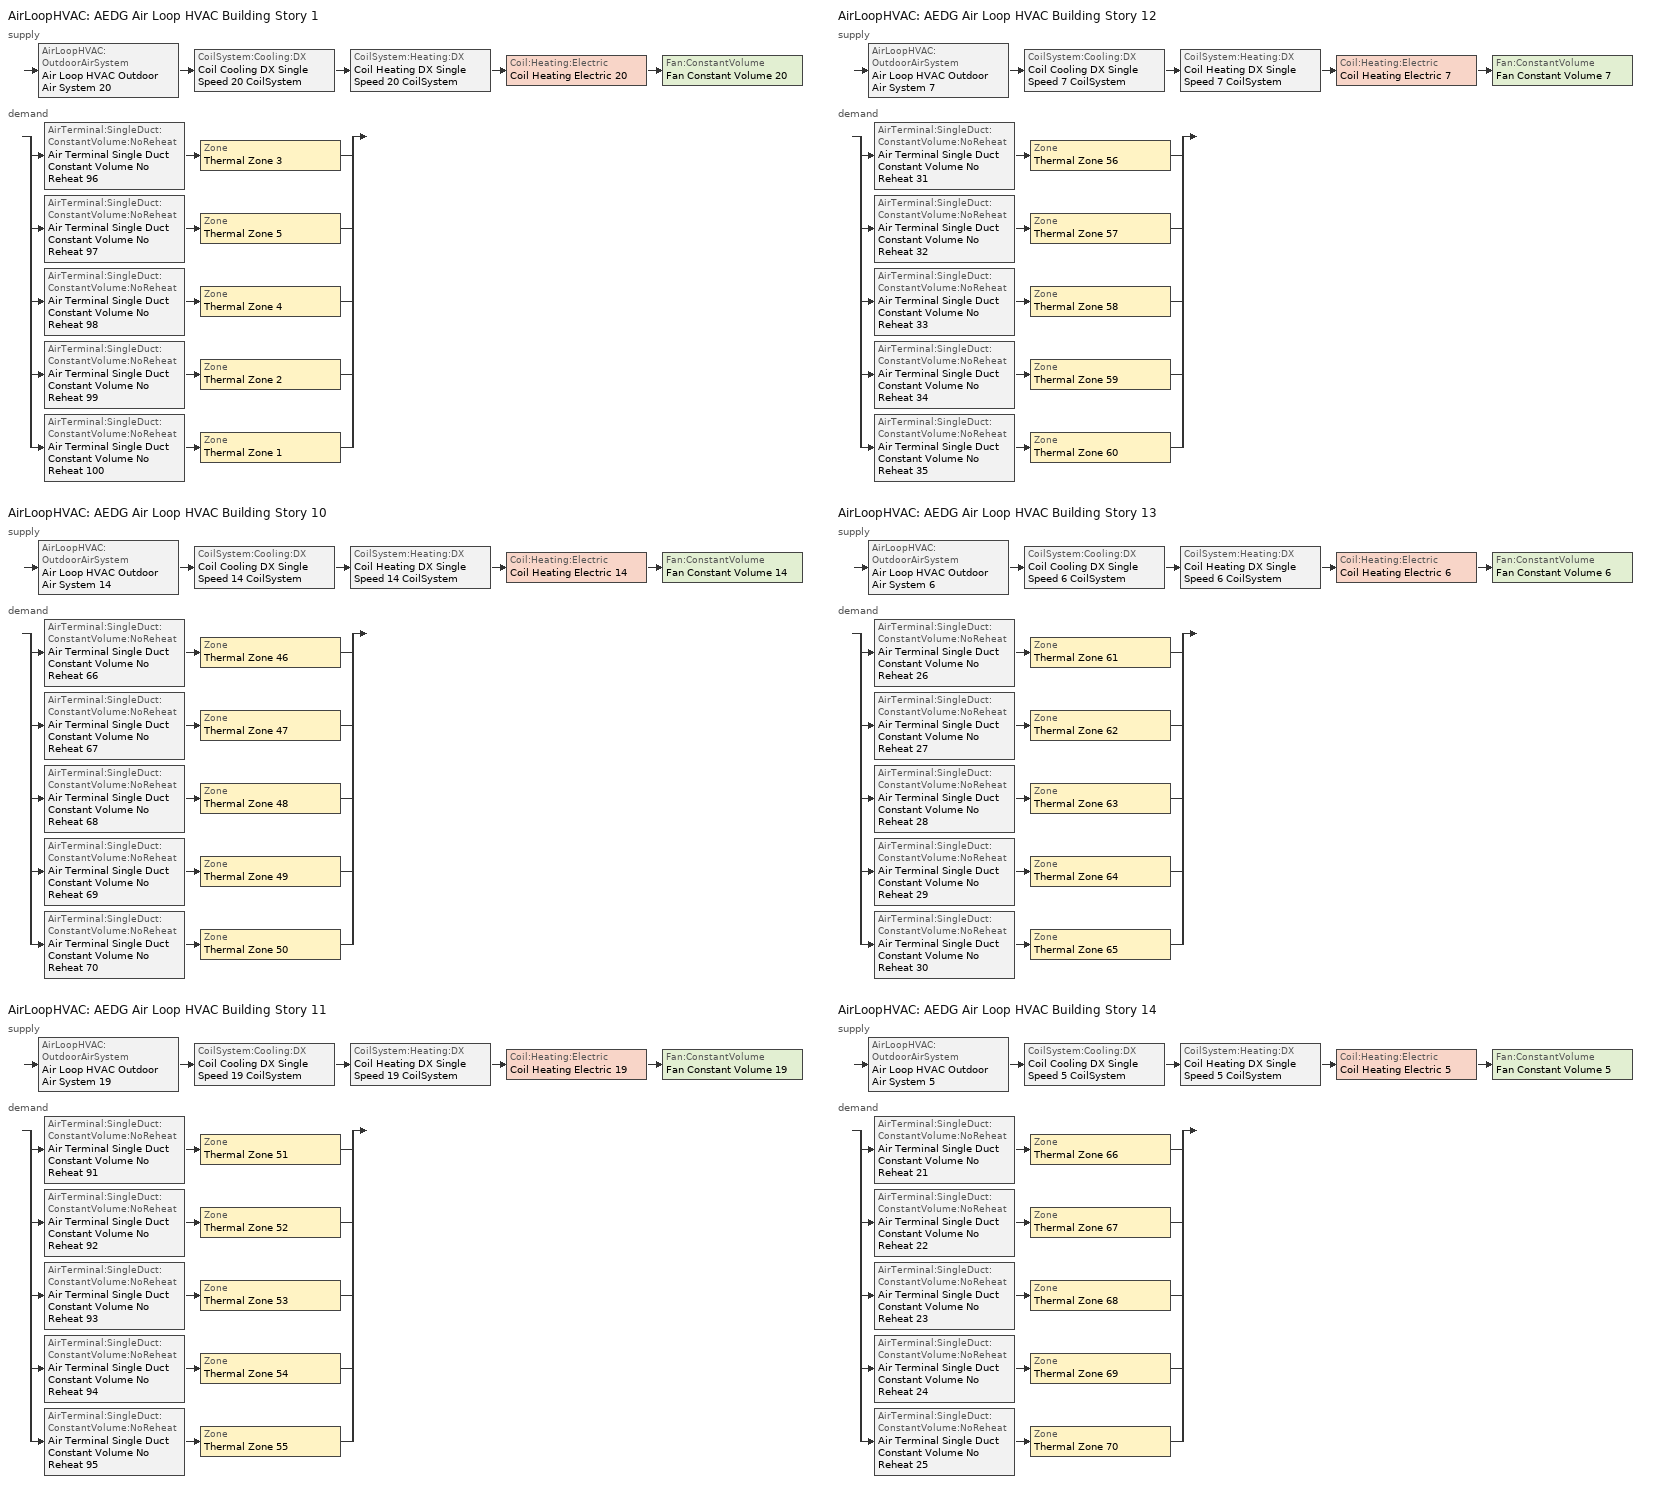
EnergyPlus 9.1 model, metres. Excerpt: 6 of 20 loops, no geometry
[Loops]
AirLoopHVAC 'AEDG Air Loop HVAC Building Story 1'
 supply: AirLoopHVAC:OutdoorAirSystem 'Air Loop HVAC Outdoor Air System 20' > CoilSystem:Cooling:DX 'Coil Cooling DX Single Speed 20 CoilSystem' > CoilSystem:Heating:DX 'Coil Heating DX Single Speed 20 CoilSystem' > Coil:Heating:Electric 'Coil Heating Electric 20' > Fan:ConstantVolume 'Fan Constant Volume 20'
 demand: split
  | AirTerminal:SingleDuct:ConstantVolume:NoReheat 'Air Terminal Single Duct Constant Volume No Reheat 96' > Zone 'Thermal Zone 3'
  | AirTerminal:SingleDuct:ConstantVolume:NoReheat 'Air Terminal Single Duct Constant Volume No Reheat 97' > Zone 'Thermal Zone 5'
  | AirTerminal:SingleDuct:ConstantVolume:NoReheat 'Air Terminal Single Duct Constant Volume No Reheat 98' > Zone 'Thermal Zone 4'
  | AirTerminal:SingleDuct:ConstantVolume:NoReheat 'Air Terminal Single Duct Constant Volume No Reheat 99' > Zone 'Thermal Zone 2'
  | AirTerminal:SingleDuct:ConstantVolume:NoReheat 'Air Terminal Single Duct Constant Volume No Reheat 100' > Zone 'Thermal Zone 1'
AirLoopHVAC 'AEDG Air Loop HVAC Building Story 10'
 supply: AirLoopHVAC:OutdoorAirSystem 'Air Loop HVAC Outdoor Air System 14' > CoilSystem:Cooling:DX 'Coil Cooling DX Single Speed 14 CoilSystem' > CoilSystem:Heating:DX 'Coil Heating DX Single Speed 14 CoilSystem' > Coil:Heating:Electric 'Coil Heating Electric 14' > Fan:ConstantVolume 'Fan Constant Volume 14'
 demand: split
  | AirTerminal:SingleDuct:ConstantVolume:NoReheat 'Air Terminal Single Duct Constant Volume No Reheat 66' > Zone 'Thermal Zone 46'
  | AirTerminal:SingleDuct:ConstantVolume:NoReheat 'Air Terminal Single Duct Constant Volume No Reheat 67' > Zone 'Thermal Zone 47'
  | AirTerminal:SingleDuct:ConstantVolume:NoReheat 'Air Terminal Single Duct Constant Volume No Reheat 68' > Zone 'Thermal Zone 48'
  | AirTerminal:SingleDuct:ConstantVolume:NoReheat 'Air Terminal Single Duct Constant Volume No Reheat 69' > Zone 'Thermal Zone 49'
  | AirTerminal:SingleDuct:ConstantVolume:NoReheat 'Air Terminal Single Duct Constant Volume No Reheat 70' > Zone 'Thermal Zone 50'
AirLoopHVAC 'AEDG Air Loop HVAC Building Story 11'
 supply: AirLoopHVAC:OutdoorAirSystem 'Air Loop HVAC Outdoor Air System 19' > CoilSystem:Cooling:DX 'Coil Cooling DX Single Speed 19 CoilSystem' > CoilSystem:Heating:DX 'Coil Heating DX Single Speed 19 CoilSystem' > Coil:Heating:Electric 'Coil Heating Electric 19' > Fan:ConstantVolume 'Fan Constant Volume 19'
 demand: split
  | AirTerminal:SingleDuct:ConstantVolume:NoReheat 'Air Terminal Single Duct Constant Volume No Reheat 91' > Zone 'Thermal Zone 51'
  | AirTerminal:SingleDuct:ConstantVolume:NoReheat 'Air Terminal Single Duct Constant Volume No Reheat 92' > Zone 'Thermal Zone 52'
  | AirTerminal:SingleDuct:ConstantVolume:NoReheat 'Air Terminal Single Duct Constant Volume No Reheat 93' > Zone 'Thermal Zone 53'
  | AirTerminal:SingleDuct:ConstantVolume:NoReheat 'Air Terminal Single Duct Constant Volume No Reheat 94' > Zone 'Thermal Zone 54'
  | AirTerminal:SingleDuct:ConstantVolume:NoReheat 'Air Terminal Single Duct Constant Volume No Reheat 95' > Zone 'Thermal Zone 55'
AirLoopHVAC 'AEDG Air Loop HVAC Building Story 12'
 supply: AirLoopHVAC:OutdoorAirSystem 'Air Loop HVAC Outdoor Air System 7' > CoilSystem:Cooling:DX 'Coil Cooling DX Single Speed 7 CoilSystem' > CoilSystem:Heating:DX 'Coil Heating DX Single Speed 7 CoilSystem' > Coil:Heating:Electric 'Coil Heating Electric 7' > Fan:ConstantVolume 'Fan Constant Volume 7'
 demand: split
  | AirTerminal:SingleDuct:ConstantVolume:NoReheat 'Air Terminal Single Duct Constant Volume No Reheat 31' > Zone 'Thermal Zone 56'
  | AirTerminal:SingleDuct:ConstantVolume:NoReheat 'Air Terminal Single Duct Constant Volume No Reheat 32' > Zone 'Thermal Zone 57'
  | AirTerminal:SingleDuct:ConstantVolume:NoReheat 'Air Terminal Single Duct Constant Volume No Reheat 33' > Zone 'Thermal Zone 58'
  | AirTerminal:SingleDuct:ConstantVolume:NoReheat 'Air Terminal Single Duct Constant Volume No Reheat 34' > Zone 'Thermal Zone 59'
  | AirTerminal:SingleDuct:ConstantVolume:NoReheat 'Air Terminal Single Duct Constant Volume No Reheat 35' > Zone 'Thermal Zone 60'
AirLoopHVAC 'AEDG Air Loop HVAC Building Story 13'
 supply: AirLoopHVAC:OutdoorAirSystem 'Air Loop HVAC Outdoor Air System 6' > CoilSystem:Cooling:DX 'Coil Cooling DX Single Speed 6 CoilSystem' > CoilSystem:Heating:DX 'Coil Heating DX Single Speed 6 CoilSystem' > Coil:Heating:Electric 'Coil Heating Electric 6' > Fan:ConstantVolume 'Fan Constant Volume 6'
 demand: split
  | AirTerminal:SingleDuct:ConstantVolume:NoReheat 'Air Terminal Single Duct Constant Volume No Reheat 26' > Zone 'Thermal Zone 61'
  | AirTerminal:SingleDuct:ConstantVolume:NoReheat 'Air Terminal Single Duct Constant Volume No Reheat 27' > Zone 'Thermal Zone 62'
  | AirTerminal:SingleDuct:ConstantVolume:NoReheat 'Air Terminal Single Duct Constant Volume No Reheat 28' > Zone 'Thermal Zone 63'
  | AirTerminal:SingleDuct:ConstantVolume:NoReheat 'Air Terminal Single Duct Constant Volume No Reheat 29' > Zone 'Thermal Zone 64'
  | AirTerminal:SingleDuct:ConstantVolume:NoReheat 'Air Terminal Single Duct Constant Volume No Reheat 30' > Zone 'Thermal Zone 65'
AirLoopHVAC 'AEDG Air Loop HVAC Building Story 14'
 supply: AirLoopHVAC:OutdoorAirSystem 'Air Loop HVAC Outdoor Air System 5' > CoilSystem:Cooling:DX 'Coil Cooling DX Single Speed 5 CoilSystem' > CoilSystem:Heating:DX 'Coil Heating DX Single Speed 5 CoilSystem' > Coil:Heating:Electric 'Coil Heating Electric 5' > Fan:ConstantVolume 'Fan Constant Volume 5'
 demand: split
  | AirTerminal:SingleDuct:ConstantVolume:NoReheat 'Air Terminal Single Duct Constant Volume No Reheat 21' > Zone 'Thermal Zone 66'
  | AirTerminal:SingleDuct:ConstantVolume:NoReheat 'Air Terminal Single Duct Constant Volume No Reheat 22' > Zone 'Thermal Zone 67'
  | AirTerminal:SingleDuct:ConstantVolume:NoReheat 'Air Terminal Single Duct Constant Volume No Reheat 23' > Zone 'Thermal Zone 68'
  | AirTerminal:SingleDuct:ConstantVolume:NoReheat 'Air Terminal Single Duct Constant Volume No Reheat 24' > Zone 'Thermal Zone 69'
  | AirTerminal:SingleDuct:ConstantVolume:NoReheat 'Air Terminal Single Duct Constant Volume No Reheat 25' > Zone 'Thermal Zone 70'
[ZoneControl:Thermostat]
Name | Zone or ZoneList | Control Type Schedule | Control 1
Thermal Zone 1 Thermostat | Thermal Zone 1 | Thermal Zone 1 Thermostat Schedule | Thermostat Setpoint Dual Setpoint 1
Thermal Zone 2 Thermostat | Thermal Zone 2 | Thermal Zone 2 Thermostat Schedule | Thermostat Setpoint Dual Setpoint 21
Thermal Zone 3 Thermostat | Thermal Zone 3 | Thermal Zone 3 Thermostat Schedule | Thermostat Setpoint Dual Setpoint 22
Thermal Zone 4 Thermostat | Thermal Zone 4 | Thermal Zone 4 Thermostat Schedule | Thermostat Setpoint Dual Setpoint 23
Thermal Zone 46 Thermostat | Thermal Zone 46 | Thermal Zone 46 Thermostat Schedule | Thermostat Setpoint Dual Setpoint 10
Thermal Zone 47 Thermostat | Thermal Zone 47 | Thermal Zone 47 Thermostat Schedule | Thermostat Setpoint Dual Setpoint 11
Thermal Zone 48 Thermostat | Thermal Zone 48 | Thermal Zone 48 Thermostat Schedule | Thermostat Setpoint Dual Setpoint 12
Thermal Zone 49 Thermostat | Thermal Zone 49 | Thermal Zone 49 Thermostat Schedule | Thermostat Setpoint Dual Setpoint 13
Thermal Zone 5 Thermostat | Thermal Zone 5 | Thermal Zone 5 Thermostat Schedule | Thermostat Setpoint Dual Setpoint 24
Thermal Zone 50 Thermostat | Thermal Zone 50 | Thermal Zone 50 Thermostat Schedule | Thermostat Setpoint Dual Setpoint 14
Thermal Zone 51 Thermostat | Thermal Zone 51 | Thermal Zone 51 Thermostat Schedule | Thermostat Setpoint Dual Setpoint 15
Thermal Zone 52 Thermostat | Thermal Zone 52 | Thermal Zone 52 Thermostat Schedule | Thermostat Setpoint Dual Setpoint 16
Thermal Zone 53 Thermostat | Thermal Zone 53 | Thermal Zone 53 Thermostat Schedule | Thermostat Setpoint Dual Setpoint 17
Thermal Zone 54 Thermostat | Thermal Zone 54 | Thermal Zone 54 Thermostat Schedule | Thermostat Setpoint Dual Setpoint 18
Thermal Zone 55 Thermostat | Thermal Zone 55 | Thermal Zone 55 Thermostat Schedule | Thermostat Setpoint Dual Setpoint 19
Thermal Zone 56 Thermostat | Thermal Zone 56 | Thermal Zone 56 Thermostat Schedule | Thermostat Setpoint Dual Setpoint 20
Thermal Zone 57 Thermostat | Thermal Zone 57 | Thermal Zone 57 Thermostat Schedule | Thermostat Setpoint Dual Setpoint 57
Thermal Zone 58 Thermostat | Thermal Zone 58 | Thermal Zone 58 Thermostat Schedule | Thermostat Setpoint Dual Setpoint 58
Thermal Zone 59 Thermostat | Thermal Zone 59 | Thermal Zone 59 Thermostat Schedule | Thermostat Setpoint Dual Setpoint 59
Thermal Zone 60 Thermostat | Thermal Zone 60 | Thermal Zone 60 Thermostat Schedule | Thermostat Setpoint Dual Setpoint 60
Thermal Zone 61 Thermostat | Thermal Zone 61 | Thermal Zone 61 Thermostat Schedule | Thermostat Setpoint Dual Setpoint 61
Thermal Zone 62 Thermostat | Thermal Zone 62 | Thermal Zone 62 Thermostat Schedule | Thermostat Setpoint Dual Setpoint 62
Thermal Zone 63 Thermostat | Thermal Zone 63 | Thermal Zone 63 Thermostat Schedule | Thermostat Setpoint Dual Setpoint 63
Thermal Zone 64 Thermostat | Thermal Zone 64 | Thermal Zone 64 Thermostat Schedule | Thermostat Setpoint Dual Setpoint 64
Thermal Zone 65 Thermostat | Thermal Zone 65 | Thermal Zone 65 Thermostat Schedule | Thermostat Setpoint Dual Setpoint 65
Thermal Zone 66 Thermostat | Thermal Zone 66 | Thermal Zone 66 Thermostat Schedule | Thermostat Setpoint Dual Setpoint 66
Thermal Zone 67 Thermostat | Thermal Zone 67 | Thermal Zone 67 Thermostat Schedule | Thermostat Setpoint Dual Setpoint 67
Thermal Zone 68 Thermostat | Thermal Zone 68 | Thermal Zone 68 Thermostat Schedule | Thermostat Setpoint Dual Setpoint 68
Thermal Zone 69 Thermostat | Thermal Zone 69 | Thermal Zone 69 Thermostat Schedule | Thermostat Setpoint Dual Setpoint 69
Thermal Zone 70 Thermostat | Thermal Zone 70 | Thermal Zone 70 Thermostat Schedule | Thermostat Setpoint Dual Setpoint 70
[ThermostatSetpoint:DualSetpoint] Heating Setpoint Temperature Schedule=Medium Office HtgSetp; Cooling Setpoint Temperature Schedule=Medium Office ClgSetp
Thermostat Setpoint Dual Setpoint 1; Thermostat Setpoint Dual Setpoint 21; Thermostat Setpoint Dual Setpoint 22; Thermostat Setpoint Dual Setpoint 23; Thermostat Setpoint Dual Setpoint 10; Thermostat Setpoint Dual Setpoint 11; Thermostat Setpoint Dual Setpoint 12; Thermostat Setpoint Dual Setpoint 13; Thermostat Setpoint Dual Setpoint 24; Thermostat Setpoint Dual Setpoint 14; Thermostat Setpoint Dual Setpoint 15; Thermostat Setpoint Dual Setpoint 16; Thermostat Setpoint Dual Setpoint 17; Thermostat Setpoint Dual Setpoint 18; Thermostat Setpoint Dual Setpoint 19; Thermostat Setpoint Dual Setpoint 20; Thermostat Setpoint Dual Setpoint 57; Thermostat Setpoint Dual Setpoint 58; Thermostat Setpoint Dual Setpoint 59; Thermostat Setpoint Dual Setpoint 60; Thermostat Setpoint Dual Setpoint 61; Thermostat Setpoint Dual Setpoint 62; Thermostat Setpoint Dual Setpoint 63; Thermostat Setpoint Dual Setpoint 64; Thermostat Setpoint Dual Setpoint 65; Thermostat Setpoint Dual Setpoint 66; Thermostat Setpoint Dual Setpoint 67; Thermostat Setpoint Dual Setpoint 68; Thermostat Setpoint Dual Setpoint 69; Thermostat Setpoint Dual Setpoint 70
[AirTerminal:SingleDuct:ConstantVolume:NoReheat] Availability Schedule=Always On Discrete; Maximum Air Flow Rate {m3/s}=AutoSize
Air Terminal Single Duct Constant Volume No Reheat 100; Air Terminal Single Duct Constant Volume No Reheat 99; Air Terminal Single Duct Constant Volume No Reheat 96; Air Terminal Single Duct Constant Volume No Reheat 98; Air Terminal Single Duct Constant Volume No Reheat 66; Air Terminal Single Duct Constant Volume No Reheat 67; Air Terminal Single Duct Constant Volume No Reheat 68; Air Terminal Single Duct Constant Volume No Reheat 69; Air Terminal Single Duct Constant Volume No Reheat 97; Air Terminal Single Duct Constant Volume No Reheat 70; Air Terminal Single Duct Constant Volume No Reheat 91; Air Terminal Single Duct Constant Volume No Reheat 92; Air Terminal Single Duct Constant Volume No Reheat 93; Air Terminal Single Duct Constant Volume No Reheat 94; Air Terminal Single Duct Constant Volume No Reheat 95; Air Terminal Single Duct Constant Volume No Reheat 31; Air Terminal Single Duct Constant Volume No Reheat 32; Air Terminal Single Duct Constant Volume No Reheat 33; Air Terminal Single Duct Constant Volume No Reheat 34; Air Terminal Single Duct Constant Volume No Reheat 35; Air Terminal Single Duct Constant Volume No Reheat 26; Air Terminal Single Duct Constant Volume No Reheat 27; Air Terminal Single Duct Constant Volume No Reheat 28; Air Terminal Single Duct Constant Volume No Reheat 29; Air Terminal Single Duct Constant Volume No Reheat 30; Air Terminal Single Duct Constant Volume No Reheat 21; Air Terminal Single Duct Constant Volume No Reheat 22; Air Terminal Single Duct Constant Volume No Reheat 23; Air Terminal Single Duct Constant Volume No Reheat 24; Air Terminal Single Duct Constant Volume No Reheat 25
[Zone equipment]
Thermal Zone 1: Air Terminal Single Duct Constant Volume No Reheat 100
Thermal Zone 2: Air Terminal Single Duct Constant Volume No Reheat 99
Thermal Zone 3: Air Terminal Single Duct Constant Volume No Reheat 96
Thermal Zone 4: Air Terminal Single Duct Constant Volume No Reheat 98
Thermal Zone 46: Air Terminal Single Duct Constant Volume No Reheat 66
Thermal Zone 47: Air Terminal Single Duct Constant Volume No Reheat 67
Thermal Zone 48: Air Terminal Single Duct Constant Volume No Reheat 68
Thermal Zone 49: Air Terminal Single Duct Constant Volume No Reheat 69
Thermal Zone 5: Air Terminal Single Duct Constant Volume No Reheat 97
Thermal Zone 50: Air Terminal Single Duct Constant Volume No Reheat 70
Thermal Zone 51: Air Terminal Single Duct Constant Volume No Reheat 91
Thermal Zone 52: Air Terminal Single Duct Constant Volume No Reheat 92
Thermal Zone 53: Air Terminal Single Duct Constant Volume No Reheat 93
Thermal Zone 54: Air Terminal Single Duct Constant Volume No Reheat 94
Thermal Zone 55: Air Terminal Single Duct Constant Volume No Reheat 95
Thermal Zone 56: Air Terminal Single Duct Constant Volume No Reheat 31
Thermal Zone 57: Air Terminal Single Duct Constant Volume No Reheat 32
Thermal Zone 58: Air Terminal Single Duct Constant Volume No Reheat 33
Thermal Zone 59: Air Terminal Single Duct Constant Volume No Reheat 34
Thermal Zone 60: Air Terminal Single Duct Constant Volume No Reheat 35
Thermal Zone 61: Air Terminal Single Duct Constant Volume No Reheat 26
Thermal Zone 62: Air Terminal Single Duct Constant Volume No Reheat 27
Thermal Zone 63: Air Terminal Single Duct Constant Volume No Reheat 28
Thermal Zone 64: Air Terminal Single Duct Constant Volume No Reheat 29
Thermal Zone 65: Air Terminal Single Duct Constant Volume No Reheat 30
Thermal Zone 66: Air Terminal Single Duct Constant Volume No Reheat 21
Thermal Zone 67: Air Terminal Single Duct Constant Volume No Reheat 22
Thermal Zone 68: Air Terminal Single Duct Constant Volume No Reheat 23
Thermal Zone 69: Air Terminal Single Duct Constant Volume No Reheat 24
Thermal Zone 70: Air Terminal Single Duct Constant Volume No Reheat 25
[Sizing:Zone] Zone Cooling Design Supply Air Temperature Input Method=SupplyAirTemperature; Zone Cooling Design Supply Air Temperature {C}=14; Zone Cooling Design Supply Air Temperature Difference {deltaC}=11.11; Zone Heating Design Supply Air Temperature Input Method=SupplyAirTemperature; Zone Heating Design Supply Air Temperature {C}=40; Zone Heating Design Supply Air Temperature Difference {deltaC}=11.11; Zone Cooling Design Supply Air Humidity Ratio {kgWater/kgDryAir}=0.0085; Zone Heating Design Supply Air Humidity Ratio {kgWater/kgDryAir}=0.008; Design Specification Outdoor Air Object=90.1-2010 - Office - OpenOffice Ventilation; Zone Heating Sizing Factor=1.25; Zone Cooling Sizing Factor=1.15; Cooling Design Air Flow Method=DesignDay; Cooling Design Air Flow Rate {m3/s}=0; Cooling Minimum Air Flow per Zone Floor Area {m3/s-m2}=0.000762; Cooling Minimum Air Flow {m3/s}=0; Cooling Minimum Air Flow Fraction=0; Heating Design Air Flow Method=DesignDay; Heating Design Air Flow Rate {m3/s}=0; Heating Maximum Air Flow per Zone Floor Area {m3/s-m2}=0.002032; Heating Maximum Air Flow {m3/s}=0.141576; Heating Maximum Air Flow Fraction=0.3; Account for Dedicated Outdoor Air System=No
Name | Design Specification Zone Air Distribution Object
Thermal Zone 1 | Thermal Zone 1 Design Spec Zone Air Dist
Thermal Zone 2 | Thermal Zone 2 Design Spec Zone Air Dist
Thermal Zone 3 | Thermal Zone 3 Design Spec Zone Air Dist
Thermal Zone 4 | Thermal Zone 4 Design Spec Zone Air Dist
Thermal Zone 46 | Thermal Zone 46 Design Spec Zone Air Dist
Thermal Zone 47 | Thermal Zone 47 Design Spec Zone Air Dist
Thermal Zone 48 | Thermal Zone 48 Design Spec Zone Air Dist
Thermal Zone 49 | Thermal Zone 49 Design Spec Zone Air Dist
Thermal Zone 5 | Thermal Zone 5 Design Spec Zone Air Dist
Thermal Zone 50 | Thermal Zone 50 Design Spec Zone Air Dist
Thermal Zone 51 | Thermal Zone 51 Design Spec Zone Air Dist
Thermal Zone 52 | Thermal Zone 52 Design Spec Zone Air Dist
Thermal Zone 53 | Thermal Zone 53 Design Spec Zone Air Dist
Thermal Zone 54 | Thermal Zone 54 Design Spec Zone Air Dist
Thermal Zone 55 | Thermal Zone 55 Design Spec Zone Air Dist
Thermal Zone 56 | Thermal Zone 56 Design Spec Zone Air Dist
Thermal Zone 57 | Thermal Zone 57 Design Spec Zone Air Dist
Thermal Zone 58 | Thermal Zone 58 Design Spec Zone Air Dist
Thermal Zone 59 | Thermal Zone 59 Design Spec Zone Air Dist
Thermal Zone 60 | Thermal Zone 60 Design Spec Zone Air Dist
Thermal Zone 61 | Thermal Zone 61 Design Spec Zone Air Dist
Thermal Zone 62 | Thermal Zone 62 Design Spec Zone Air Dist
Thermal Zone 63 | Thermal Zone 63 Design Spec Zone Air Dist
Thermal Zone 64 | Thermal Zone 64 Design Spec Zone Air Dist
Thermal Zone 65 | Thermal Zone 65 Design Spec Zone Air Dist
Thermal Zone 66 | Thermal Zone 66 Design Spec Zone Air Dist
Thermal Zone 67 | Thermal Zone 67 Design Spec Zone Air Dist
Thermal Zone 68 | Thermal Zone 68 Design Spec Zone Air Dist
Thermal Zone 69 | Thermal Zone 69 Design Spec Zone Air Dist
Thermal Zone 70 | Thermal Zone 70 Design Spec Zone Air Dist
[DesignSpecification:ZoneAirDistribution] Zone Air Distribution Effectiveness in Cooling Mode=1; Zone Air Distribution Effectiveness in Heating Mode=1
Thermal Zone 1 Design Spec Zone Air Dist; Thermal Zone 2 Design Spec Zone Air Dist; Thermal Zone 3 Design Spec Zone Air Dist; Thermal Zone 4 Design Spec Zone Air Dist; Thermal Zone 46 Design Spec Zone Air Dist; Thermal Zone 47 Design Spec Zone Air Dist; Thermal Zone 48 Design Spec Zone Air Dist; Thermal Zone 49 Design Spec Zone Air Dist; Thermal Zone 5 Design Spec Zone Air Dist; Thermal Zone 50 Design Spec Zone Air Dist; Thermal Zone 51 Design Spec Zone Air Dist; Thermal Zone 52 Design Spec Zone Air Dist; Thermal Zone 53 Design Spec Zone Air Dist; Thermal Zone 54 Design Spec Zone Air Dist; Thermal Zone 55 Design Spec Zone Air Dist; Thermal Zone 56 Design Spec Zone Air Dist; Thermal Zone 57 Design Spec Zone Air Dist; Thermal Zone 58 Design Spec Zone Air Dist; Thermal Zone 59 Design Spec Zone Air Dist; Thermal Zone 60 Design Spec Zone Air Dist; Thermal Zone 61 Design Spec Zone Air Dist; Thermal Zone 62 Design Spec Zone Air Dist; Thermal Zone 63 Design Spec Zone Air Dist; Thermal Zone 64 Design Spec Zone Air Dist; Thermal Zone 65 Design Spec Zone Air Dist; Thermal Zone 66 Design Spec Zone Air Dist; Thermal Zone 67 Design Spec Zone Air Dist; Thermal Zone 68 Design Spec Zone Air Dist; Thermal Zone 69 Design Spec Zone Air Dist; Thermal Zone 70 Design Spec Zone Air Dist
[Controller:MechanicalVentilation] Availability Schedule=Always On Discrete; Demand Controlled Ventilation=No; System Outdoor Air Method=ZoneSum; Design Specification Outdoor Air Object Name 1=90.1-2010 - Office - OpenOffice Ventilation; Design Specification Outdoor Air Object Name 2=90.1-2010 - Office - OpenOffice Ventilation; Design Specification Outdoor Air Object Name 3=90.1-2010 - Office - OpenOffice Ventilation; Design Specification Outdoor Air Object Name 4=90.1-2010 - Office - OpenOffice Ventilation; Design Specification Outdoor Air Object Name 5=90.1-2010 - Office - OpenOffice Ventilation
Name | Zone 1 | Design Specification Zone Air Distribution Object Name 1 | Zone 2 | Design Specification Zone Air Distribution Object Name 2 | Zone 3 | Design Specification Zone Air Distribution Object Name 3 | Zone 4 | Design Specification Zone Air Distribution Object Name 4 | Zone 5 | Design Specification Zone Air Distribution Object Name 5
Controller Mechanical Ventilation 20 | Thermal Zone 1 | Thermal Zone 1 Design Spec Zone Air Dist | Thermal Zone 2 | Thermal Zone 2 Design Spec Zone Air Dist | Thermal Zone 3 | Thermal Zone 3 Design Spec Zone Air Dist | Thermal Zone 4 | Thermal Zone 4 Design Spec Zone Air Dist | Thermal Zone 5 | Thermal Zone 5 Design Spec Zone Air Dist
Controller Mechanical Ventilation 14 | Thermal Zone 46 | Thermal Zone 46 Design Spec Zone Air Dist | Thermal Zone 47 | Thermal Zone 47 Design Spec Zone Air Dist | Thermal Zone 48 | Thermal Zone 48 Design Spec Zone Air Dist | Thermal Zone 49 | Thermal Zone 49 Design Spec Zone Air Dist | Thermal Zone 50 | Thermal Zone 50 Design Spec Zone Air Dist
Controller Mechanical Ventilation 19 | Thermal Zone 51 | Thermal Zone 51 Design Spec Zone Air Dist | Thermal Zone 52 | Thermal Zone 52 Design Spec Zone Air Dist | Thermal Zone 53 | Thermal Zone 53 Design Spec Zone Air Dist | Thermal Zone 54 | Thermal Zone 54 Design Spec Zone Air Dist | Thermal Zone 55 | Thermal Zone 55 Design Spec Zone Air Dist
Controller Mechanical Ventilation 7 | Thermal Zone 56 | Thermal Zone 56 Design Spec Zone Air Dist | Thermal Zone 57 | Thermal Zone 57 Design Spec Zone Air Dist | Thermal Zone 58 | Thermal Zone 58 Design Spec Zone Air Dist | Thermal Zone 59 | Thermal Zone 59 Design Spec Zone Air Dist | Thermal Zone 60 | Thermal Zone 60 Design Spec Zone Air Dist
Controller Mechanical Ventilation 6 | Thermal Zone 61 | Thermal Zone 61 Design Spec Zone Air Dist | Thermal Zone 62 | Thermal Zone 62 Design Spec Zone Air Dist | Thermal Zone 63 | Thermal Zone 63 Design Spec Zone Air Dist | Thermal Zone 64 | Thermal Zone 64 Design Spec Zone Air Dist | Thermal Zone 65 | Thermal Zone 65 Design Spec Zone Air Dist
Controller Mechanical Ventilation 5 | Thermal Zone 66 | Thermal Zone 66 Design Spec Zone Air Dist | Thermal Zone 67 | Thermal Zone 67 Design Spec Zone Air Dist | Thermal Zone 68 | Thermal Zone 68 Design Spec Zone Air Dist | Thermal Zone 69 | Thermal Zone 69 Design Spec Zone Air Dist | Thermal Zone 70 | Thermal Zone 70 Design Spec Zone Air Dist
[DesignSpecification:OutdoorAir]
90.1-2010 - Office - OpenOffice Ventilation: Outdoor Air Method=Sum; Outdoor Air Flow per Person {m3/s-person}=0.00235974; Outdoor Air Flow per Zone Floor Area {m3/s-m2}=0.0003048; Outdoor Air Flow per Zone {m3/s}=0; Outdoor Air Flow Air Changes per Hour {1/hr}=0
[AirLoopHVAC] Design Supply Air Flow Rate {m3/s}=AutoSize
AEDG Air Loop HVAC Building Story 1; AEDG Air Loop HVAC Building Story 10; AEDG Air Loop HVAC Building Story 11; AEDG Air Loop HVAC Building Story 12; AEDG Air Loop HVAC Building Story 13; AEDG Air Loop HVAC Building Story 14
[Sizing:System] Type of Load to Size On=Sensible; Design Outdoor Air Flow Rate {m3/s}=Autosize; Central Heating Maximum System Air Flow Ratio=1; Preheat Design Temperature {C}=7; Preheat Design Humidity Ratio {kgWater/kgDryAir}=0.008; Precool Design Temperature {C}=12.8; Precool Design Humidity Ratio {kgWater/kgDryAir}=0.008; Central Cooling Design Supply Air Temperature {C}=12.8; Central Heating Design Supply Air Temperature {C}=40; Type of Zone Sum to Use=NonCoincident; 100% Outdoor Air in Cooling=Yes; 100% Outdoor Air in Heating=Yes; Central Cooling Design Supply Air Humidity Ratio {kgWater/kgDryAir}=0.0085; Central Heating Design Supply Air Humidity Ratio {kgWater/kgDryAir}=0.008; Cooling Supply Air Flow Rate Method=DesignDay; Cooling Supply Air Flow Rate {m3/s}=0; Cooling Supply Air Flow Rate Per Floor Area {m3/s-m2}=0.00996765; Cooling Fraction of Autosized Cooling Supply Air Flow Rate=1; Cooling Supply Air Flow Rate Per Unit Cooling Capacity {m3/s-W}=3.94755e-05; Heating Supply Air Flow Rate Method=DesignDay; Heating Supply Air Flow Rate {m3/s}=0; Heating Supply Air Flow Rate Per Floor Area {m3/s-m2}=0.00996765; Heating Fraction of Autosized Heating Supply Air Flow Rate=1; Heating Fraction of Autosized Cooling Supply Air Flow Rate=1; Heating Supply Air Flow Rate Per Unit Heating Capacity {m3/s-W}=3.15882e-05; System Outdoor Air Method=ZoneSum; Zone Maximum Outdoor Air Fraction=1; Cooling Design Capacity Method=CoolingDesignCapacity; Cooling Design Capacity {W}=Autosize; Cooling Design Capacity Per Floor Area {W/m2}=234.7; Fraction of Autosized Cooling Design Capacity=1; Heating Design Capacity Method=HeatingDesignCapacity; Heating Design Capacity {W}=Autosize; Heating Design Capacity Per Floor Area {W/m2}=157; Fraction of Autosized Heating Design Capacity=1; Central Cooling Capacity Control Method=OnOff
AEDG Air Loop HVAC Building Story 1; AEDG Air Loop HVAC Building Story 10; AEDG Air Loop HVAC Building Story 11; AEDG Air Loop HVAC Building Story 12; AEDG Air Loop HVAC Building Story 13; AEDG Air Loop HVAC Building Story 14
[Controller:OutdoorAir] Minimum Outdoor Air Flow Rate {m3/s}=Autosize; Maximum Outdoor Air Flow Rate {m3/s}=Autosize; Economizer Control Type=NoEconomizer; Economizer Control Action Type=ModulateFlow; Economizer Maximum Limit Dry-Bulb Temperature {C}=28; Economizer Maximum Limit Enthalpy {J/kg}=64000; Economizer Minimum Limit Dry-Bulb Temperature {C}=-100; Lockout Type=NoLockout; Minimum Limit Type=FixedMinimum; Minimum Fraction of Outdoor Air Schedule=Always On Discrete; Maximum Fraction of Outdoor Air Schedule=Always On Discrete; High Humidity Control=No; Control High Indoor Humidity Based on Outdoor Humidity Ratio=Yes; Heat Recovery Bypass Control Type=BypassWhenOAFlowGreaterThanMinimum
Name | Mechanical Ventilation Controller
Controller Outdoor Air 20 | Controller Mechanical Ventilation 20
Controller Outdoor Air 14 | Controller Mechanical Ventilation 14
Controller Outdoor Air 19 | Controller Mechanical Ventilation 19
Controller Outdoor Air 7 | Controller Mechanical Ventilation 7
Controller Outdoor Air 6 | Controller Mechanical Ventilation 6
Controller Outdoor Air 5 | Controller Mechanical Ventilation 5
[SetpointManager:MixedAir] Control Variable=Temperature
Node 686 OS Default SPM; Node 685 OS Default SPM; Node 682 OS Default SPM; Node 104 OS Default SPM; Node 518 OS Default SPM; Node 517 OS Default SPM; Node 520 OS Default SPM; Node 102 OS Default SPM; Node 658 OS Default SPM; Node 657 OS Default SPM; Node 514 OS Default SPM; Node 103 OS Default SPM; Node 322 OS Default SPM; Node 321 OS Default SPM; Node 324 OS Default SPM; Node 105 OS Default SPM; Node 294 OS Default SPM; Node 293 OS Default SPM; Node 296 OS Default SPM; Node 106 OS Default SPM; Node 266 OS Default SPM; Node 265 OS Default SPM; Node 268 OS Default SPM; Node 107 OS Default SPM
[CoilSystem:Cooling:DX] Availability Schedule=Always On Discrete
Name | Cooling Coil
Coil Cooling DX Single Speed 20 CoilSystem | Coil Cooling DX Single Speed 20
Coil Cooling DX Single Speed 14 CoilSystem | Coil Cooling DX Single Speed 14
Coil Cooling DX Single Speed 19 CoilSystem | Coil Cooling DX Single Speed 19
Coil Cooling DX Single Speed 7 CoilSystem | Coil Cooling DX Single Speed 7
Coil Cooling DX Single Speed 6 CoilSystem | Coil Cooling DX Single Speed 6
Coil Cooling DX Single Speed 5 CoilSystem | Coil Cooling DX Single Speed 5
[Coil:Cooling:DX:SingleSpeed] Availability Schedule=Always On Discrete; Gross Rated Total Cooling Capacity {W}=Autosize; Gross Rated Sensible Heat Ratio=Autosize; Gross Rated Cooling COP {W/W}=4; Rated Air Flow Rate {m3/s}=Autosize; Rated Evaporator Fan Power Per Volume Flow Rate {W/(m3/s)}=773.3; Condenser Type=AirCooled; Evaporative Condenser Effectiveness=0; Evaporative Condenser Air Flow Rate {m3/s}=Autosize; Evaporative Condenser Pump Rated Power Consumption {W}=Autosize; Crankcase Heater Capacity {W}=0; Maximum Outdoor Dry-Bulb Temperature for Crankcase Heater Operation {C}=0; Basin Heater Capacity {W/K}=0; Basin Heater Setpoint Temperature {C}=10
Name | Total Cooling Capacity Function of Temperature Curve | Total Cooling Capacity Function of Flow Fraction Curve | Energy Input Ratio Function of Temperature Curve | Energy Input Ratio Function of Flow Fraction Curve | Part Load Fraction Correlation Curve
Coil Cooling DX Single Speed 20 | Curve Biquadratic 241 | Curve Quadratic 559 | Curve Biquadratic 242 | Curve Quadratic 560 | Curve Quadratic 561
Coil Cooling DX Single Speed 14 | Curve Biquadratic 229 | Curve Quadratic 541 | Curve Biquadratic 230 | Curve Quadratic 542 | Curve Quadratic 543
Coil Cooling DX Single Speed 19 | Curve Biquadratic 239 | Curve Quadratic 556 | Curve Biquadratic 240 | Curve Quadratic 557 | Curve Quadratic 558
Coil Cooling DX Single Speed 7 | Curve Biquadratic 215 | Curve Quadratic 520 | Curve Biquadratic 216 | Curve Quadratic 521 | Curve Quadratic 522
Coil Cooling DX Single Speed 6 | Curve Biquadratic 213 | Curve Quadratic 517 | Curve Biquadratic 214 | Curve Quadratic 518 | Curve Quadratic 519
Coil Cooling DX Single Speed 5 | Curve Biquadratic 211 | Curve Quadratic 514 | Curve Biquadratic 212 | Curve Quadratic 515 | Curve Quadratic 516
[CoilSystem:Heating:DX] Availability Schedule=Always On Discrete hvac_library
Name | Heating Coil
Coil Heating DX Single Speed 20 CoilSystem | Coil Heating DX Single Speed 20
Coil Heating DX Single Speed 14 CoilSystem | Coil Heating DX Single Speed 14
Coil Heating DX Single Speed 19 CoilSystem | Coil Heating DX Single Speed 19
Coil Heating DX Single Speed 7 CoilSystem | Coil Heating DX Single Speed 7
Coil Heating DX Single Speed 6 CoilSystem | Coil Heating DX Single Speed 6
Coil Heating DX Single Speed 5 CoilSystem | Coil Heating DX Single Speed 5
[Coil:Heating:DX:SingleSpeed] Availability Schedule=Always On Discrete hvac_library; Gross Rated Heating Capacity {W}=Autosize; Gross Rated Heating COP {W/W}=5; Rated Air Flow Rate {m3/s}=Autosize; Rated Supply Fan Power Per Volume Flow Rate {W/(m3/s)}=773.3; Heating Capacity Function of Temperature Curve=OS:Curve:Biquadratic 7; Heating Capacity Function of Flow Fraction Curve=OS:Curve:Quadratic 8; Energy Input Ratio Function of Temperature Curve=OS:Curve:Biquadratic 8; Energy Input Ratio Function of Flow Fraction Curve=OS:Curve:Quadratic 9; Part Load Fraction Correlation Curve=OS:Curve:Quadratic 10; Minimum Outdoor Dry-Bulb Temperature for Compressor Operation {C}=-8; Maximum Outdoor Dry-Bulb Temperature for Defrost Operation {C}=5; Crankcase Heater Capacity {W}=0; Maximum Outdoor Dry-Bulb Temperature for Crankcase Heater Operation {C}=10; Defrost Strategy=Resistive; Defrost Control=Timed; Defrost Time Period Fraction=0.166667; Resistive Defrost Heater Capacity {W}=2000
Coil Heating DX Single Speed 20; Coil Heating DX Single Speed 14; Coil Heating DX Single Speed 19; Coil Heating DX Single Speed 7; Coil Heating DX Single Speed 6; Coil Heating DX Single Speed 5
[Coil:Heating:Electric] Availability Schedule=Always On Discrete; Efficiency=1; Nominal Capacity {W}=Autosize
Coil Heating Electric 20; Coil Heating Electric 14; Coil Heating Electric 19; Coil Heating Electric 7; Coil Heating Electric 6; Coil Heating Electric 5
[Fan:ConstantVolume] Availability Schedule=Always On Discrete; Fan Total Efficiency=0.6; Pressure Rise {Pa}=500; Maximum Flow Rate {m3/s}=AutoSize; Motor Efficiency=0.9; Motor In Airstream Fraction=1
Fan Constant Volume 20; Fan Constant Volume 14; Fan Constant Volume 19; Fan Constant Volume 7; Fan Constant Volume 6; Fan Constant Volume 5
[SetpointManager:Scheduled] Control Variable=Temperature; Schedule=Always On Discrete
Setpoint Manager Scheduled 23; Setpoint Manager Scheduled 17; Setpoint Manager Scheduled 22; Setpoint Manager Scheduled 10; Setpoint Manager Scheduled 9; Setpoint Manager Scheduled 8
[Schedule:Compact]
Thermal Zone 1 Thermostat Schedule; Thermal Zone 2 Thermostat Schedule; Thermal Zone 3 Thermostat Schedule; Thermal Zone 4 Thermostat Schedule; Thermal Zone 46 Thermostat Schedule; Thermal Zone 47 Thermostat Schedule; Thermal Zone 48 Thermostat Schedule; Thermal Zone 49 Thermostat Schedule; Thermal Zone 5 Thermostat Schedule; Thermal Zone 50 Thermostat Schedule; Thermal Zone 51 Thermostat Schedule; Thermal Zone 52 Thermostat Schedule; Thermal Zone 53 Thermostat Schedule; Thermal Zone 54 Thermostat Schedule; Thermal Zone 55 Thermostat Schedule; Thermal Zone 56 Thermostat Schedule; Thermal Zone 57 Thermostat Schedule; Thermal Zone 58 Thermostat Schedule; Thermal Zone 59 Thermostat Schedule; Thermal Zone 60 Thermostat Schedule; Thermal Zone 61 Thermostat Schedule; Thermal Zone 62 Thermostat Schedule; Thermal Zone 63 Thermostat Schedule; Thermal Zone 64 Thermostat Schedule; Thermal Zone 65 Thermostat Schedule; Thermal Zone 66 Thermostat Schedule; Thermal Zone 67 Thermostat Schedule; Thermal Zone 68 Thermostat Schedule; Thermal Zone 69 Thermostat Schedule; Thermal Zone 70 Thermostat Schedule: Through: 12/31, For: AllDays, Until: 24:00, 4
[Schedule:Day:Interval]
Medium Office HtgSetp Rule 1 Day Schedule; Medium Office HtgSetp Summer Design Day: No, 24:00, 15.6
Medium Office HtgSetp Default Schedule: No, 06:00, 15.6, 22:00, 21, 24:00, 15.6
Medium Office HtgSetp Rule 2 Day Schedule: No, 06:00, 15.6, 18:00, 21, 24:00, 15.6
Medium Office HtgSetp Winter Design Day: No, 24:00, 21
Medium Office ClgSetp Rule 1 Day Schedule; Medium Office ClgSetp Winter Design Day: No, 24:00, 26.7
Medium Office ClgSetp Default Schedule; Medium Office ClgSetp Summer Design Day: No, 06:00, 26.7, 22:00, 24, 24:00, 26.7
Medium Office ClgSetp Rule 2 Day Schedule: No, 06:00, 26.7, 18:00, 24, 24:00, 26.7
[Schedule:Week:Daily]
Medium Office HtgSetp Week Rule - Jan1-Dec31: Medium Office HtgSetp Rule 1 Day Schedule, Medium Office HtgSetp Default Schedule, Medium Office HtgSetp Default Schedule, Medium Office HtgSetp Default Schedule, Medium Office HtgSetp Default Schedule, Medium Office HtgSetp Default Schedule, Medium Office HtgSetp Rule 2 Day Schedule, Medium Office HtgSetp Default Schedule, Medium Office HtgSetp Summer Design Day, Medium Office HtgSetp Winter Design Day, Medium Office HtgSetp Default Schedule, Medium Office HtgSetp Default Schedule
Medium Office ClgSetp Week Rule - Jan1-Dec31: Medium Office ClgSetp Rule 1 Day Schedule, Medium Office ClgSetp Default Schedule, Medium Office ClgSetp Default Schedule, Medium Office ClgSetp Default Schedule, Medium Office ClgSetp Default Schedule, Medium Office ClgSetp Default Schedule, Medium Office ClgSetp Rule 2 Day Schedule, Medium Office ClgSetp Default Schedule, Medium Office ClgSetp Summer Design Day, Medium Office ClgSetp Winter Design Day, Medium Office ClgSetp Default Schedule, Medium Office ClgSetp Default Schedule
[Schedule:Year]
Medium Office HtgSetp: Medium Office HtgSetp Week Rule - Jan1-Dec31, 1, 1, 12, 31
Medium Office ClgSetp: Medium Office ClgSetp Week Rule - Jan1-Dec31, 1, 1, 12, 31
[Schedule:Constant]
Always On Discrete: OnOff, 1
Always On Discrete hvac_library: OnOff hvac_library, 1
[Curve:Biquadratic]
Name | Coefficient1 Constant | Coefficient2 x | Coefficient3 x**2 | Coefficient4 y | Coefficient5 y**2 | Coefficient6 x*y | Minimum Value of x | Maximum Value of x | Minimum Value of y | Maximum Value of y
Curve Biquadratic 241; Curve Biquadratic 229; Curve Biquadratic 239; Curve Biquadratic 215; Curve Biquadratic 213; Curve Biquadratic 211 | 0.42415 | 0.04426 | -0.00042 | 0.00333 | -8e-05 | -0.00021 | 17 | 22 | 13 | 46
Curve Biquadratic 242; Curve Biquadratic 230; Curve Biquadratic 240; Curve Biquadratic 216; Curve Biquadratic 214; Curve Biquadratic 212 | 1.23649 | -0.02431 | 0.00057 | -0.01434 | 0.00063 | -0.00038 | 17 | 22 | 13 | 46
OS:Curve:Biquadratic 7 | 0.758746 | 0 | 0 | 0.027626 | 0.000148716 | 0 | 0 | 1 | 0 | 1
OS:Curve:Biquadratic 8 | 1.19248 | -0.0300438 | 0.00103745 | 0 | 0 | 0 | -20 | 20 | 0 | 1
[Curve:Quadratic]
Name | Coefficient1 Constant | Coefficient2 x | Coefficient3 x**2 | Minimum Value of x | Maximum Value of x
Curve Quadratic 559; Curve Quadratic 541; Curve Quadratic 556; Curve Quadratic 520; Curve Quadratic 517; Curve Quadratic 514 | 0.77136 | 0.34053 | -0.11088 | 0.75918 | 1.13877
Curve Quadratic 560; Curve Quadratic 542; Curve Quadratic 557; Curve Quadratic 521; Curve Quadratic 518; Curve Quadratic 515 | 1.2055 | -0.32953 | 0.12308 | 0.75918 | 1.13877
Curve Quadratic 561; Curve Quadratic 543; Curve Quadratic 558; Curve Quadratic 522; Curve Quadratic 519; Curve Quadratic 516 | 0.771 | 0.229 | 0 | 0 | 1
OS:Curve:Quadratic 8 | 0.84 | 0.16 | 0 | 0.5 | 1.5
OS:Curve:Quadratic 9 | 1.3824 | -0.4336 | 0.0512 | 0 | 1
OS:Curve:Quadratic 10 | 0.85 | 0.15 | 0 | 0 | 1
